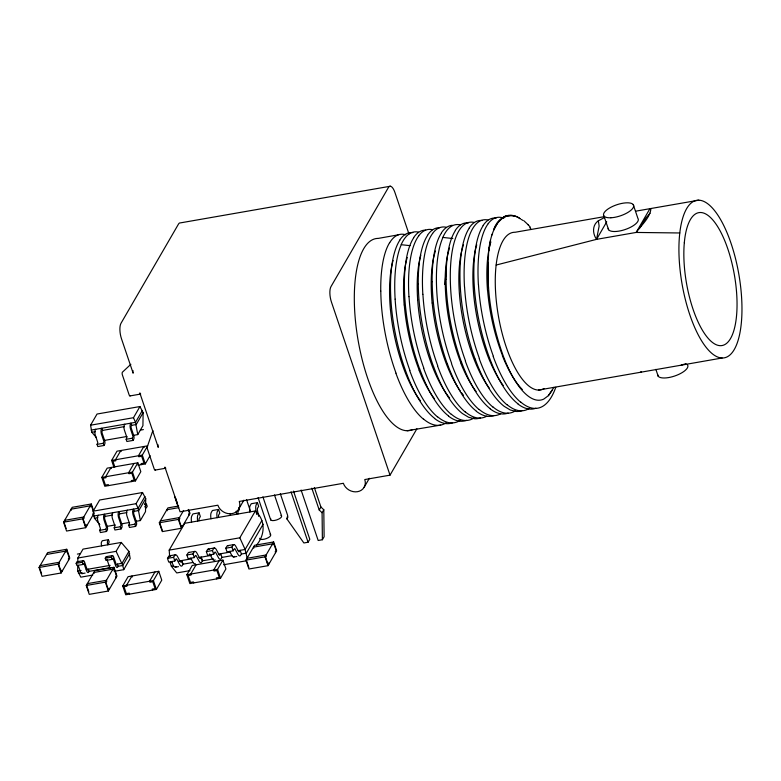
<?xml version="1.0" encoding="UTF-8"?>
<svg xmlns="http://www.w3.org/2000/svg" width="781" height="781" viewBox="0 0 781 781"><rect width="100%" height="100%" fill="white"/><g stroke="black" fill="none" stroke-linecap="round" stroke-linejoin="round"><path stroke-width="1.17" d="M553.954 387.327L548.379 395.674L543.781 399.081A89.63 32.294 80.1 0 1 529.254 396.875A93.056 33.524 80.1 0 1 503.442 356.487C491.805 324.291 486.016 289.653 488.525 255.465C488.34 239.435 498.122 203.919 520.4 218.856C510.198 210.636 496.696 218.592 493.68 229.975L497.819 222.663L502.7 217.792L505.063 216.239L510.1 215.595M92.744 575.08L80.824 577.159L77.651 571.048L77.739 565.122M77.788 561.578L77.846 558.024L83.011 549.121L121.27 542.434L128.914 551.415L130.202 558.503L123.74 569.671L114.202 571.331M96.444 437.672L91.855 432.284L90.557 425.206L97.029 414.037L139.945 406.55L143.118 412.661L142.923 425.684L137.759 434.587L132.975 435.427M99.802 524.549L94.452 518.262L93.154 511.174L99.626 500.016L142.542 492.518L145.715 498.639L145.51 511.653L140.355 520.566L135.572 521.396M446.127 279.383L446.371 267.502A97.488 33.505 79 0 1 455.401 230.532M490.536 240.499L488.896 250.164M444.975 284.401L446.371 267.502M293.5 491.112L309.803 539.271L308.075 542.239L303.868 542.971L286.881 518.877L287.681 515.509L280.301 493.68M496.14 265.042L596.547 239.357L636.173 232.435C641.338 225.143 649.402 218.485 650.876 209.376L649.929 208.683L635.519 211.212M548.379 395.674L552.382 390.09M491.971 234.915L492.567 233.714M95.702 429.286L95.136 430.302A4.169 1.503 80.1 0 0 95.282 435.056L97.82 442.622L97.059 444.369L97.801 446.566L103.922 445.502L104.674 444.204A2.919 1.054 80.1 0 0 104.566 440.338L102.204 433.367A1.669 0.596 80.1 0 1 102.135 431.161L102.565 430.419L101.823 428.222L101.257 429.228A4.169 1.503 80.1 0 0 101.403 433.992L103.941 441.548L103.18 443.305L103.922 445.502M94.296 512.834L85.676 527.702L66.57 531.041L63.583 522.196L72.203 507.318L91.299 503.989L93.544 510.618M39.05 567.475L47.67 552.606L66.766 549.268L69.763 558.112L61.143 572.99L42.047 576.319L39.05 567.475L58.145 564.146L66.766 549.268M124.775 424.21L124.218 425.225A4.169 1.503 80.1 0 0 124.364 429.98L126.903 437.545L126.141 439.293L126.883 441.49L133.004 440.425L133.756 439.127A2.919 1.054 80.1 0 0 133.639 435.261L131.286 428.291A1.669 0.596 80.1 0 1 131.218 426.084L131.647 425.342L130.905 423.146L130.339 424.151A4.169 1.503 80.1 0 0 130.486 428.915L133.024 436.472L132.262 438.219L133.004 440.425M90.557 425.206L133.473 417.708L139.945 406.55M101.803 477.416L107.173 468.151L137.837 462.801L140.824 471.646L135.464 480.901L104.791 486.26L101.803 477.416L132.467 472.066L137.837 462.801M113.88 467.077L111.634 460.448L117.004 451.184L147.668 445.834L142.298 455.089L145.295 463.934L138.012 465.212M142.376 410.464L135.494 422.336L137.759 434.587M143.118 412.661L136.236 424.542L131.647 425.342M85.676 527.702L82.679 518.857L91.299 503.989M98.299 515.255L97.732 516.27A4.169 1.503 80.1 0 0 97.879 521.034L100.417 528.591L99.656 530.338L100.398 532.544L106.519 531.47L107.27 530.172A2.919 1.054 80.1 0 0 107.153 526.306L104.8 519.345A1.669 0.596 80.1 0 1 104.732 517.129L105.162 516.387L104.42 514.191L103.853 515.196A4.169 1.503 80.1 0 0 104 519.961L106.538 527.526L105.777 529.274L106.519 531.47M83.02 564.458L82.269 562.252L83.02 560.953A2.919 1.054 80.1 0 1 84.641 562.222L87.003 569.193A1.669 0.596 80.1 0 0 87.931 569.915L88.36 569.173L89.102 571.37L88.526 572.327A4.169 1.503 80.1 0 1 86.525 570.774L83.879 563.14L83.02 564.458L76.899 565.522L76.147 563.326L76.899 562.027A2.919 1.054 80.1 0 1 77.836 561.998M134 463.465L128.631 472.73L128.963 473.716L131.843 473.208L134.166 480.09L131.296 480.588L131.628 481.574M112.835 512.717L112.269 513.732A4.169 1.503 80.1 0 0 112.415 518.496L114.953 526.052L114.192 527.8L114.934 530.006L121.055 528.932L121.807 527.634A2.919 1.054 80.1 0 0 121.69 523.768L119.337 516.807A1.669 0.596 80.1 0 1 119.268 514.591L119.698 513.849L118.956 511.653L118.39 512.658A4.169 1.503 80.1 0 0 118.536 517.422L121.075 524.988L120.313 526.736L121.055 528.932M145.295 463.934L150.069 455.704M101.667 545.909A2.919 1.054 80.1 0 1 101.55 542.043L102.301 540.745L108.422 539.671L107.671 540.979A2.919 1.054 80.1 0 0 107.788 544.835M127.371 510.178L126.815 511.194A4.169 1.503 80.1 0 0 126.952 515.958L129.49 523.514L128.728 525.262L129.47 527.468L135.601 526.394L136.353 525.096A2.919 1.054 80.1 0 0 136.236 521.23L133.873 514.269A1.669 0.596 80.1 0 1 133.805 512.053L134.234 511.311L133.492 509.114L132.936 510.12A4.169 1.503 80.1 0 0 133.073 514.884L135.611 522.45L134.849 524.197L135.601 526.394M86.252 585.506L94.872 570.628L113.977 567.299L116.965 576.144L108.354 591.012L89.249 594.351L86.252 585.506L105.357 582.167L113.977 567.299M93.154 511.174L136.07 503.686L142.542 492.518M128.914 551.415L122.031 563.296L117.443 564.097L118.185 566.293L117.599 567.25A4.169 1.503 80.1 0 1 115.608 565.688L112.962 558.064L112.093 559.381L105.972 560.446L105.23 558.249L105.982 556.951A2.919 1.054 80.1 0 1 107.212 557.331M144.963 496.433L138.081 508.314L140.355 520.566M112.093 559.381L111.351 557.175L112.103 555.877A2.919 1.054 80.1 0 1 113.723 557.146L116.086 564.116A1.669 0.596 80.1 0 0 117.004 564.839L117.443 564.097M145.715 498.639L138.833 510.51L132.848 511.555M77.846 558.024L116.105 551.347L121.27 542.434M144.426 504.506L146.467 504.155L145.617 505.483L144.778 503.208M129.656 553.622L122.773 565.493L123.74 569.671M122.734 585.935L128.104 576.671L158.768 571.311L161.765 580.156L156.395 589.421L125.731 594.78L122.734 585.935L153.408 580.576L158.768 571.311M188.885 510.081L190.008 513.4L181.397 528.268L162.292 531.607L159.304 522.762L167.915 507.884L178.664 506.01M181.397 528.268L178.4 519.424L183.594 510.471M154.941 571.985L149.571 581.249L149.903 582.236L152.773 581.728L155.107 588.61L152.227 589.108L152.568 590.094M169.702 556.912L169.194 550.127L184.746 523.299L255.377 510.969C265.765 520.38 265.189 534.751 256.578 545.079M174.837 560.983L173.597 557.322L174.69 555.437A6.365 2.294 80.1 0 1 177.492 556.492L180.128 561.402A2.216 0.801 80.1 0 0 181.114 561.773L181.836 560.524L183.076 564.194L182.178 565.708A6.385 2.304 80.1 0 1 179.767 564.79L176.818 559.323A2.197 0.791 80.1 0 0 175.989 559.011L174.837 560.983L168.716 562.056L167.476 558.386L168.569 556.502A6.365 2.294 80.1 0 1 170.629 556.462M191.599 522.186A6.365 2.294 80.1 0 1 191.882 515.792L192.975 513.908L199.096 512.834L198.003 514.718A6.365 2.294 80.1 0 0 197.72 521.122M194.274 557.595L193.034 553.924L194.127 552.04A6.365 2.294 80.1 0 1 196.929 553.094L199.565 558.005A2.216 0.801 80.1 0 0 200.551 558.386L201.273 557.136L202.513 560.797L201.615 562.31A6.385 2.304 80.1 0 1 199.204 561.402L196.256 555.935A2.197 0.791 80.1 0 0 195.426 555.623L194.274 557.595L188.153 558.659L186.913 554.998L188.006 553.104A6.365 2.294 80.1 0 1 189.295 552.499M211.026 518.799A6.365 2.294 80.1 0 1 211.319 512.395L212.412 510.51L218.534 509.446L217.44 511.33A6.365 2.294 80.1 0 0 217.157 517.725M186.874 574.738L192.243 565.473L222.907 560.114L225.904 568.958L220.535 578.223L189.871 583.583L186.874 574.738L217.548 569.378L222.907 560.114M196.08 564.8L190.71 574.064L191.042 575.05L188.162 575.548L190.496 582.431L193.366 581.923L193.708 582.909M213.711 554.198L212.471 550.537L213.564 548.643A6.365 2.294 80.1 0 1 216.366 549.697L219.002 554.617A2.216 0.801 80.1 0 0 219.988 554.988L220.711 553.739L221.95 557.409L221.043 558.923A6.385 2.304 80.1 0 1 218.641 558.005L215.683 552.538A2.197 0.791 80.1 0 0 214.863 552.226L213.711 554.198L207.59 555.271L206.35 551.601L207.443 549.717A6.365 2.294 80.1 0 1 209.24 549.424M238.605 509.271L243.867 500.191M233.148 550.81L231.908 547.139L232.992 545.255A6.365 2.294 80.1 0 1 235.803 546.309L238.439 551.22A2.216 0.801 80.1 0 0 239.416 551.591L240.148 550.341L241.388 554.012L240.48 555.525A6.385 2.304 80.1 0 1 238.078 554.608L235.12 549.141A2.197 0.791 80.1 0 0 234.3 548.838L233.148 550.81L227.027 551.874L225.787 548.203L226.871 546.319A6.365 2.294 80.1 0 1 228.423 545.841M219.08 560.787L213.711 570.052L214.043 571.028L216.913 570.53L219.246 577.413L216.366 577.911L216.708 578.897M249.9 512.004A6.365 2.294 80.1 0 1 250.193 505.61L251.287 503.725L257.408 502.652L256.314 504.546A6.365 2.294 80.1 0 0 256.022 510.94L256.724 514.454M169.194 550.127L239.826 537.797L255.377 510.969M261.889 520.527L245.117 549.473L247.245 558.444M263.129 524.197L246.357 553.143L241.388 554.012M245.937 560.162L254.557 545.294L273.653 541.955L276.65 550.8L268.029 565.678L248.934 569.007L245.937 560.162L265.042 556.833L273.653 541.955M286.881 518.877L288.023 516.895M301.105 490.019L318.179 540.481L322.387 539.739L322.084 512.736L319.214 510.003L320.932 507.035L314.323 487.5M322.084 512.736L323.803 509.768L320.932 507.035M322.387 539.739L324.105 536.772L323.803 509.768M364.102 487.364L369.364 478.284M155.107 470.084L165.816 468.209A2.079 0.752 80.1 0 1 164.918 467.087L180.06 511.809L217.86 505.209A11.656 9.997 30.1 0 0 232.045 513.605A11.656 9.997 30.1 0 0 239.289 501.461L343.357 483.293A11.656 9.997 30.1 0 0 357.542 491.688A11.656 9.997 30.1 0 0 364.776 479.554L390.031 475.151L416.888 428.798M606.73 221.804L596.557 239.357L599.134 226.109L598.344 220.808L604.523 217.489M639.297 228.638L645.985 217.928L650.065 213.203M176.203 566.557L176.057 566.781A6.385 2.304 80.1 0 1 173.646 565.864L171.342 561.578M215.078 559.772L214.921 559.987A6.385 2.304 80.1 0 1 212.52 559.069L209.689 553.817M234.515 556.375L234.359 556.599A6.385 2.304 80.1 0 1 231.957 555.682L229.643 551.396M82.532 573.225L82.405 573.4A4.169 1.503 80.1 0 1 80.404 571.838L78.237 565.473M598.344 220.808C592.076 225.055 592.506 233.714 596.547 239.357M130.866 364.297L122.441 372.166A2.079 0.752 80.1 0 0 122.422 375.056L129.109 394.795A2.079 0.752 80.1 0 0 130.163 395.84M497.155 223.181L502.7 217.792L508.197 215.507L514.152 215.859M538.451 390.061L681.1 365.196L686.05 363.614M398.32 234.837L378.277 238.4A97.43 35.106 80.1 0 0 358.372 341.844A97.43 35.106 80.1 0 0 412.573 429.589M390.422 186.22L180.44 222.878A11.656 4.198 80.1 0 0 178.478 224.108L121.016 323.266A11.656 4.198 80.1 0 0 121.475 338.729L133.141 373.181A2.079 0.752 80.1 0 1 132.995 370.545M604.357 216.649L515.138 232.26A79.935 28.799 80.1 0 0 498.844 318.472A79.935 28.799 80.1 0 0 544.172 388.567M129.968 395.928L140.678 394.054A2.079 0.752 80.1 0 1 140.463 393.985M91.113 430.087L135.494 422.336L133.473 417.708M91.855 432.284L95.302 431.688M102.565 430.419L124.374 426.611M140.336 430.136L143.401 429.599M104.283 440.435L127 436.472M97.059 444.369L103.18 443.305M126.141 439.293L132.262 438.219M111.634 460.448L142.298 455.089M681.1 365.196L722.103 358.001A79.935 28.799 80.1 0 0 729.981 240.304A79.935 28.799 80.1 0 0 679.245 238.986A79.935 28.799 80.1 0 0 722.103 357.991M93.7 516.056L138.081 508.314L136.07 503.686M63.583 522.196L82.679 518.857M94.452 518.262L97.889 517.657M104.634 516.485L112.464 515.118M119.698 513.849L126.873 512.6M178.781 507.66L166.841 509.749L167.173 510.725M106.87 526.404L115.246 524.949M121.221 523.905L129.587 522.44M99.656 530.338L105.777 529.274M114.192 527.8L120.313 526.736M128.728 525.262L134.849 524.197M160.378 520.898L179.474 517.569L179.806 518.545L179.005 519.941L181.329 526.824L182.139 525.428L182.471 526.414M159.304 522.762L178.4 519.424M46.587 554.461L65.692 551.132L66.024 552.108L66.834 550.722L69.158 557.595L68.347 558.991L68.689 559.977M77.368 554.1L80.423 553.573M40.124 565.62L59.229 562.281L59.561 563.267L58.751 564.663L61.084 571.546L61.884 570.15L62.216 571.126M77.26 561.724L83.382 560.651M106.333 556.648L112.454 555.574M76.147 563.326L82.269 562.252M105.23 558.249L111.351 557.175M77.651 571.048L81.087 570.442M86.32 569.525L110.17 565.366M169.379 555.838L175.5 554.764M188.817 552.44L194.938 551.376M208.254 549.053L214.375 547.979M227.691 545.655L233.812 544.591M78.393 573.244L81.839 572.639M89.102 571.37L110.912 567.562M118.185 566.293L122.773 565.493L116.105 551.347M167.476 558.386L173.597 557.322M186.913 554.998L193.034 553.924M206.35 551.601L212.471 550.537M225.787 548.203L231.908 547.139M82.044 573.625L85.109 573.088M172.24 562.203L170.131 562.574L171.371 566.235L176.74 572.942L189.959 570.638M178.771 561.061L191.511 558.835M198.921 557.546L211.182 555.398M218.67 554.09L230.698 551.991M238.107 550.703L245.117 549.473L239.826 537.797M171.371 566.235L173.48 565.864M192.761 562.505L182.774 564.243L181.534 560.582M213.555 558.874L202.211 560.856L200.961 557.185M221.95 557.409L231.937 555.662M175.413 567.182L178.478 566.645M233.724 556.999L236.78 556.472M223.581 564.761L246.405 560.778M698.78 200.19L649.929 208.683L636.164 232.445L679.782 232.972M407.184 430.731L440.679 425.098M410.084 245.664L401.268 244.707A97.488 33.515 79 0 0 395.127 299.162M452.843 238.527L442.925 237.434A97.488 33.515 79 0 0 436.804 291.889A97.488 35.145 78.5 0 0 451.613 363.321M640.762 371.756L641.484 372.107M521.269 219.393L523.006 220.486M528.054 224.655L530.289 227.115M523.934 220.798L528.307 224.889M529.801 227.564L531.119 229.468M190.779 558.19L193.083 562.466A6.385 2.304 80.1 0 0 195.289 563.579M633.225 204.573L637.872 218.309A15.825 5.828 -18.7 0 1 625.034 229.575A15.825 5.828 -18.7 0 1 608.145 228.306M603.957 216.025L608.604 229.751M655.864 369.354L658.188 376.217M408.99 234.056L394.932 192.516A11.656 4.198 80.1 0 0 388.45 187.45L330.988 286.607A11.656 4.198 80.1 0 0 331.447 302.071L390.031 475.151M311.824 488.174L319.214 510.003M291.001 491.786L308.075 542.239M274.473 494.959L281.511 515.753M262.904 496.862L270.724 519.97M258.081 497.634L270.587 534.604M275.576 552.665L275.244 551.679L276.044 550.283L273.721 543.4L272.911 544.796L272.579 543.82L253.483 547.149L253.815 548.135M257.408 502.652L258.648 506.322L257.496 508.324A2.197 0.791 80.1 0 0 257.418 510.198L258.648 516.358M269.113 563.814L268.771 562.837L267.971 564.224L265.638 557.351L266.448 555.955L266.116 554.969L247.011 558.308L247.352 559.294M246.503 499.537L250.418 511.096M265.042 556.833L268.029 565.678M238.586 507.884L239.211 509.72L238.068 511.721A2.197 0.791 80.1 0 0 237.98 513.595L238.039 513.908M246.542 560.68L248.866 567.562M218.534 509.446L219.773 513.107L218.631 515.109A2.197 0.791 80.1 0 0 218.543 516.983L218.602 517.295M199.096 512.834L200.336 516.505L199.194 518.506A2.197 0.791 80.1 0 0 199.106 520.38L199.165 520.693M217.548 569.378L220.535 578.223M188.25 509.437L189.412 512.873L188.602 514.269L188.934 515.255M175.588 498.034L177.521 503.765M174.593 496.365L177.59 505.209M144.163 447.484L143.831 446.498L138.462 455.762L138.803 456.748L141.673 456.241L144.007 463.123L141.127 463.621L141.459 464.607M159.9 523.28L162.233 530.153M146.467 504.155L147.209 506.352L146.457 507.65A2.919 1.054 80.1 0 1 144.836 506.391M132.467 472.066L135.464 480.901M121.162 451.496L120.83 450.51L115.461 459.775L115.803 460.761L112.923 461.259L114.866 466.999M153.408 580.576L156.395 589.421M111.332 468.463L111 467.487L105.63 476.742L105.962 477.728L103.092 478.226L105.415 485.108L108.295 484.61L108.627 485.587M132.272 576.983L131.94 575.997L126.571 585.262L126.903 586.248L124.023 586.746L126.356 593.628L129.226 593.121L129.568 594.107M108.422 539.671L109.164 541.877L108.452 543.801M93.3 511.164L91.357 505.434L90.557 506.83L90.225 505.844L71.12 509.183L71.452 510.169M115.891 577.999L115.559 577.013L116.369 575.617L114.036 568.744L113.225 570.14L112.894 569.154L93.798 572.493L94.13 573.469M92.88 513.713L93.212 514.689M106.977 559.401L109.486 566.762A4.169 1.503 80.1 0 0 110.297 568.148M109.428 589.157L109.096 588.171L108.286 589.567L105.962 582.685L106.763 581.289L106.431 580.312L87.335 583.641L87.667 584.627M86.75 525.847L86.418 524.861L85.607 526.257L83.284 519.375L84.094 517.988L83.762 517.002L64.657 520.341L64.989 521.317M105.357 582.167L108.354 591.012M86.857 586.023L88.8 591.754M64.179 522.714L66.121 528.444M58.145 564.146L61.143 572.99M39.655 567.992L41.588 573.732M488.457 288.004L487.91 262.182M687.456 364.776A15.825 5.828 -18.7 0 1 674.608 376.042A15.825 5.828 -18.7 0 1 657.719 374.773M409.947 370.584A97.488 35.135 78.5 0 1 395.137 299.172M434.685 418.411A97.488 36.766 79 0 1 405.778 371.317A97.488 35.135 78.5 0 1 390.51 289.019A97.488 33.603 79 0 1 399.833 240.197M437.477 416.878A97.488 36.951 79.2 0 1 409.8 370.838M401.209 244.56A97.488 32.841 80 0 1 418.548 232.133M399.784 240.021A97.488 32.9 79.9 0 1 412.817 232.631M396.016 373.093A97.488 35.135 78.5 0 1 380.796 291.079M423.585 419.299A97.488 36.951 79.2 0 1 395.908 373.259M380.757 291.03A97.488 33.603 78.9 0 1 389.67 242.588M389.699 242.666A97.488 32.812 80.1 0 1 405.749 234.788M493.28 356.038A97.488 35.145 78.5 0 1 478.47 284.616M518.018 403.875A97.488 36.775 79 0 1 489.101 356.78A97.488 35.135 78.5 0 1 473.842 274.473A97.488 33.603 79 0 1 483.166 225.641M520.81 402.332A97.488 36.951 79.2 0 1 493.133 356.292M478.392 284.557A97.488 33.515 79 0 1 488.184 223.717M483.117 225.475A97.488 32.9 79.9 0 1 496.15 218.084M488.174 223.659A97.488 32.841 80 0 1 503.823 218.172M479.388 358.469A97.488 35.145 78.5 0 1 464.578 287.037M475.18 359.27A97.488 35.135 78.5 0 1 459.96 276.894A97.488 33.603 79 0 1 469.274 228.072M475.219 359.192A97.488 36.766 79 0 0 504.126 406.286L510.286 409.996L516.309 411.48A97.479 37.322 80.3 0 0 522.04 410.64M506.918 404.753A97.488 36.951 79.2 0 1 479.241 358.713M464.5 286.978A97.488 33.515 79 0 1 474.301 226.148A97.488 32.841 80 0 1 487.988 220.008M469.225 227.896A97.488 32.9 79.9 0 1 482.258 220.515M465.496 360.89A97.488 35.145 78.5 0 1 450.696 289.468A97.488 33.515 79 0 1 460.409 228.569A97.488 32.841 80 0 1 474.096 222.429M461.288 361.701A97.488 35.135 78.5 0 1 446.068 279.325M490.234 408.717A97.488 36.766 79 0 1 461.327 361.623M493.026 407.184A97.488 36.951 79.2 0 1 465.349 361.134M455.343 230.317A97.488 32.9 79.9 0 1 468.375 222.936M447.396 364.122A97.488 35.135 78.5 0 1 432.176 281.746M476.351 411.138A97.488 36.766 79 0 1 447.445 364.044M479.143 409.605A97.488 36.951 79.2 0 1 451.467 363.565M432.127 281.697A97.488 33.603 79 0 1 441.499 232.914M442.876 237.287A97.488 32.841 80 0 1 460.214 224.86M441.45 232.748A97.488 32.9 79.9 0 1 452.414 225.309M437.721 365.742A97.488 35.145 78.5 0 1 422.911 294.32M433.504 366.553A97.488 35.145 78.5 0 1 418.284 284.167M433.553 366.465A97.488 36.766 79 0 0 462.459 413.559L468.62 417.269L474.643 418.762A97.479 37.322 80.3 0 0 480.374 417.923M465.251 412.026A97.488 36.951 79.2 0 1 437.575 365.986M422.833 294.252A97.488 33.515 79 0 1 432.635 233.421M418.245 284.118A97.488 33.593 79 0 1 427.617 235.345M427.558 235.169A97.488 32.9 79.9 0 1 439.557 227.72M432.615 233.363A97.488 32.841 80 0 1 446.322 227.281M423.839 368.163A97.488 35.135 78.5 0 1 409.029 296.741M419.622 368.974A97.488 35.145 78.5 0 1 404.402 286.598M448.567 415.99A97.488 36.766 79 0 1 419.67 368.886M451.359 414.457A97.488 36.951 79.2 0 1 423.683 368.417M408.941 296.682A97.488 33.515 79 0 1 418.743 235.842M404.353 286.539A97.488 33.593 79 0 1 413.725 237.766M413.676 237.59A97.488 32.9 79.9 0 1 425.665 230.141M418.733 235.784A97.488 32.841 80 0 1 432.43 229.702M555.789 387.259A97.488 36.717 81.2 0 1 548.262 401.483A97.488 37.381 80.2 0 1 520.8 402.117M535.932 408.209A97.488 37.322 80.3 0 1 518.018 404.05M529.469 408.307A97.488 37.381 80.2 0 1 506.908 404.538M515.577 410.728A97.488 37.381 80.2 0 1 493.026 406.969M508.158 413.061A97.488 37.322 80.3 0 1 490.243 408.902M500.641 413.784A97.488 37.381 80.2 0 1 479.134 409.39M494.266 415.482A97.488 37.322 80.3 0 1 476.351 411.323M486.748 416.205A97.488 37.381 80.2 0 1 465.242 411.812M473.911 418.001A97.488 37.39 80.2 0 1 451.359 414.242M466.491 420.334A97.488 37.322 80.3 0 1 448.577 416.175M460.029 420.432A97.488 37.39 80.2 0 1 437.467 416.663M452.599 422.755A97.488 37.322 80.3 0 1 434.685 418.596M158.074 444.77A2.079 0.752 80.1 0 0 158.24 447.337L139.819 392.931A2.079 0.752 80.1 0 0 140.229 393.761M446.136 422.853A97.488 37.381 80.2 0 1 423.585 419.085M155.448 469.674A2.079 0.752 80.1 0 1 154.208 468.961L147.531 449.212A2.079 0.752 80.1 0 1 147.355 446.644L152.139 432.674A13.121 4.725 80.1 0 1 153.086 430.878M390.471 310.252A88.331 30.137 79 0 1 393.087 260.464M463.524 244.765A88.331 30.205 78.9 0 0 459.326 292.455A88.331 31.845 78.4 0 0 473.169 356.897A88.331 33.466 78.9 0 0 489.179 387.991M390.529 310.272A88.331 31.699 78.4 0 0 406.247 375.046A88.331 33.329 78.8 0 0 420.51 400.897M476.732 244.853A88.331 30.137 78.9 0 0 473.813 295.794A88.331 31.709 78.4 0 0 489.609 360.578M404.177 304.98A88.331 30.049 79.1 0 1 407.233 257.476M419.143 369.989A88.331 31.523 78.4 0 1 404.275 305.029M503.228 385.511A88.331 33.329 78.8 0 1 489.638 360.519M434.461 398.769A88.331 33.466 78.9 0 1 419.036 370.214M487.51 290.522A88.331 30.049 79.1 0 1 490.878 241.895M417.659 299.689A88.331 30.205 78.9 0 1 420.832 255.211M502.505 355.521A88.331 31.523 78.4 0 1 487.608 290.571M417.65 299.679A88.331 31.845 78.4 0 0 431.493 364.141A88.331 33.466 78.9 0 0 449.71 398.105M522.284 389.504A88.331 33.466 78.9 0 1 517.832 384.281M517.178 383.412A88.331 33.466 78.9 0 1 502.398 355.755M432.137 303.018A88.331 30.147 78.9 0 1 435.407 251.023M432.186 303.038A88.331 31.709 78.4 0 0 447.923 367.822A88.331 33.339 78.8 0 0 457.676 387.034M463.504 395.332A88.331 33.339 78.8 0 1 461.542 392.775M460.234 390.949A88.331 33.339 78.8 0 1 458.31 388.04M445.16 284.587A88.331 30.049 79.1 0 1 449.544 248.026M460.819 362.755A88.331 31.523 78.4 0 1 445.268 284.675M476.146 391.515A88.331 33.466 78.9 0 1 460.722 362.98M270.041 534.214A5.828 2.148 -18.7 0 1 266.565 538.5A5.828 2.148 -18.7 0 1 259.634 538.294M280.975 515.362A5.828 2.148 -18.7 0 1 276.777 519.902A5.828 2.148 -18.7 0 1 270.763 518.799M230.463 515.401A6.365 2.294 80.1 0 1 230.2 513.478M236.584 514.328A6.365 2.294 80.1 0 1 236.262 511.174M610.888 217.772A15.825 5.828 -18.7 0 0 633.694 206.018A15.825 5.828 -18.7 0 0 611.201 207.111A15.825 5.828 -18.7 0 0 610.888 217.772M684.322 242.686A67.449 24.299 80.1 0 0 719.145 345.573A67.449 24.299 80.1 0 0 727.863 249.032A67.449 24.299 80.1 0 0 684.322 242.686"/></g></svg>
